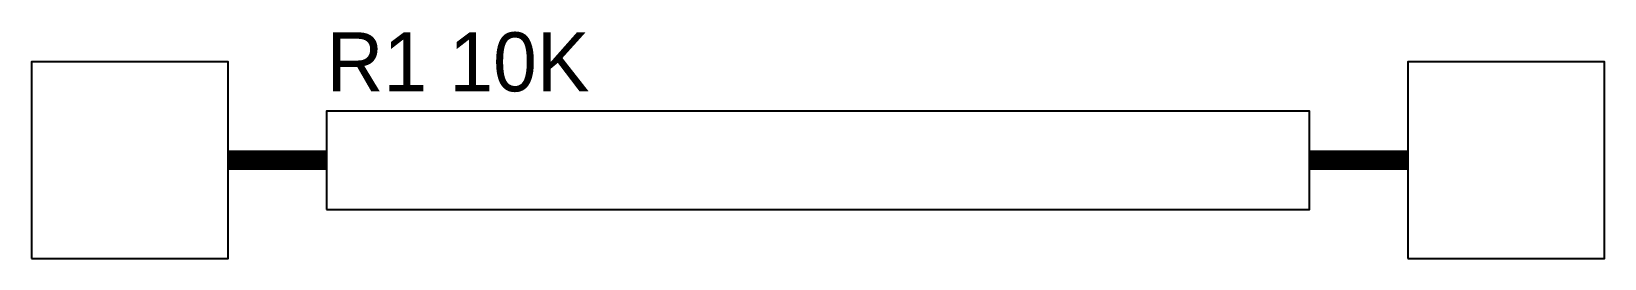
# Model space of a CAD drawing. Extents: x 0 to 16, y 0 to 2.3.
import ezdxf

# ---------------------------------------------------------------- set-up
doc = ezdxf.new("R2010")
doc.units = 0
for name, color, linetype in [('L0', 1, 'CONTINUOUS'), ('L10', 8, 'CONTINUOUS'), ('L20', 2, 'CONTINUOUS'), ('L30', 1, 'CONTINUOUS')]:
    doc.layers.add(name, color=color, linetype=linetype)

msp = doc.modelspace()

# ---------------------------------------------------------------- linework, layer by layer
at = {"layer": 'L0', "color": 1}
for points in [[(0, 0), (2, 0), (2, 2), (0, 2)], [(14, 0), (16, 0), (16, 2), (14, 2)]]:
    msp.add_lwpolyline(points, close=True, dxfattribs=at)
at = {"layer": 'L10', "color": 8}
msp.add_lwpolyline([(3, 0.5), (13, 0.5), (13, 1.5), (3, 1.5)], close=True, dxfattribs=at)
at = {"layer": 'L30', "color": 1, "const_width": 0.2}
for points in [[(2, 1), (3, 1)], [(13, 1), (14, 1)]]:
    msp.add_lwpolyline(points, dxfattribs=at)

# ---------------------------------------------------------------- texts
at = {"layer": 'L20', "color": 2}
msp.add_text('R1 10K', height=0.6, dxfattribs=at).set_placement((3, 1.7))

doc.saveas('drawing.dxf')
